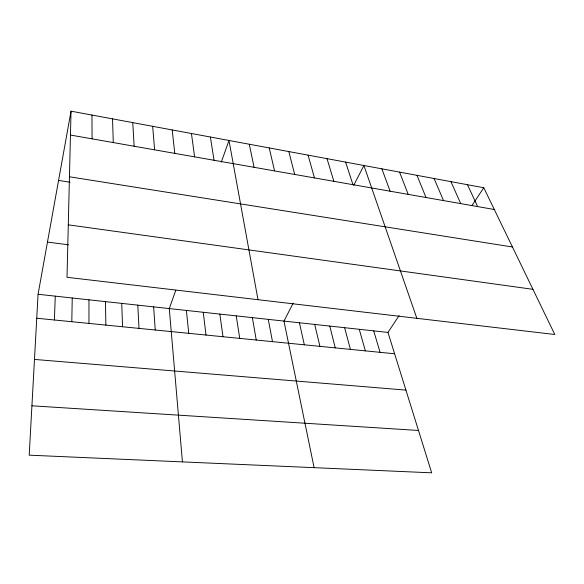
<?xml version="1.0" encoding="UTF-8"?>
<svg xmlns="http://www.w3.org/2000/svg" width="584" height="584" viewBox="0 0 584 584"><rect width="100%" height="100%" fill="white"/><g stroke="black" fill="none" stroke-linecap="round" stroke-linejoin="round"><path stroke-width="0.88" d="M71.803 321.718L72.234 297.993M71.036 111.172L67.014 277.298L554.8 334.501L483.771 187.734L71.036 111.172L38.069 294.27L29.2 455.17L431.678 472.828L387.966 332.42L399.098 315.615M54.4 319.988L55.268 296.146M175.791 290.241L169.28 308.578L182.427 461.893M221.285 162.155L228.986 140.474L257.997 299.694M293.183 303.162L283.97 321.083L314.097 467.667M353.685 185.383L363.905 165.498L416.852 318.324M471.967 205.553L483.771 187.734M31.923 405.8L418.487 430.466M34.478 359.43L405.924 390.105M36.748 318.236L394.616 353.773M38.069 294.27L387.966 332.42M47.465 242.075L68.445 244.813M68.284 224.833L532.936 289.321M58.568 180.434L70.109 182.237M69.445 176.784L512.46 247.003M70.46 135.05L494.312 209.51M467.47 184.705L477.661 206.583M450.914 181.639L460.732 203.612M434.08 178.514L443.519 200.582M416.969 175.339L426.021 197.509M399.573 172.112L408.216 194.384M381.885 168.834L390.112 191.202M345.611 162.104L352.948 184.675M327.011 158.651L333.873 181.325M373.709 330.865L380.082 352.327M359.255 329.288L365.35 350.867M308.082 155.147L314.455 177.916M344.611 327.69L350.415 349.385M288.825 151.57L294.694 174.441M329.763 326.076L335.267 347.882M314.71 324.434L319.908 346.356M269.231 147.935L274.568 170.908M299.446 322.769L304.33 344.808M249.288 144.241L254.077 167.309M268.282 319.368L272.494 341.647M252.368 317.638L256.237 340.034M210.371 137.021L214.058 160.279M236.221 315.878L239.732 338.392M219.847 314.09L222.993 336.727M191.442 133.51L194.589 156.855M203.232 312.279L205.999 335.041M172.207 129.94L174.784 153.38M186.384 310.44L188.756 333.333M152.65 126.312L154.636 149.84M153.643 306.87L155.242 330.004M132.758 122.625L134.137 146.241M137.795 305.14L139.014 328.391M121.735 303.395L122.56 326.755M112.537 118.873L113.281 142.576M105.463 301.614L105.879 325.098M91.965 115.055L92.06 138.846M88.958 299.818L88.958 323.419"/></g></svg>
